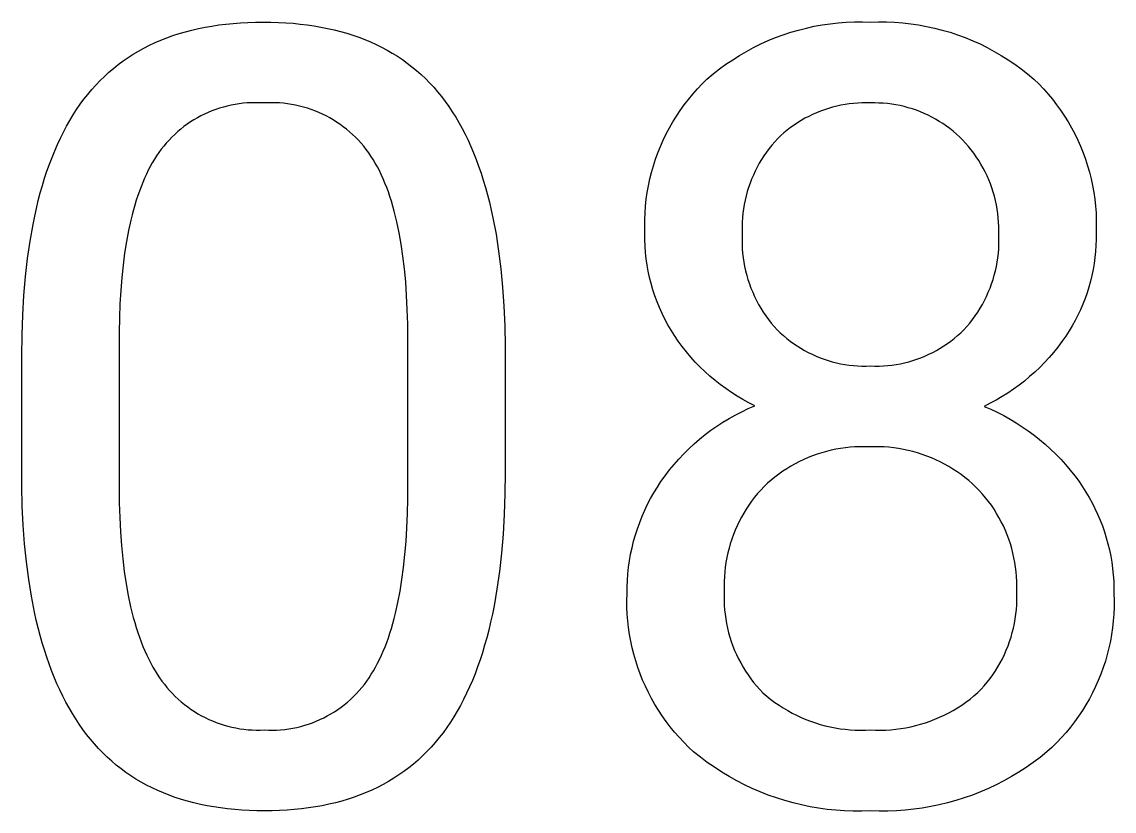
# Model space of a CAD drawing. Header units: millimetres. Extents: x -1656 to 3995, y -637 to 3312.
# Drawn here: x 2605.9 to 2659.3, y -387.8 to -349.2 of the extents above; entities that cross this region are included whole.
import ezdxf

# ---------------------------------------------------------------- set-up
doc = ezdxf.new("R2010")
doc.units = ezdxf.units.MM
doc.header["$MEASUREMENT"] = 0
doc.layers.add('Domyślny', color=7, linetype='Continuous', true_color=0x000000)

msp = doc.modelspace()

# ---------------------------------------------------------------- linework, layer by layer
at = {"layer": 'Domyślny'}
for p, q in [((2613.872, -349.665), (2614.187, -349.583)), ((2614.187, -349.583), (2614.508, -349.508)), ((2614.508, -349.508), (2614.835, -349.441)), ((2614.835, -349.441), (2615.169, -349.382)), ((2615.169, -349.382), (2615.509, -349.331)), ((2615.509, -349.331), (2615.856, -349.288)), ((2615.856, -349.288), (2616.209, -349.252)), ((2616.209, -349.252), (2616.568, -349.225)), ((2616.568, -349.225), (2616.933, -349.205)), ((2616.933, -349.205), (2617.305, -349.193)), ((2617.305, -349.193), (2617.683, -349.19)), ((2617.683, -349.19), (2618.058, -349.193)), ((2618.058, -349.193), (2618.426, -349.205)), ((2618.426, -349.205), (2618.789, -349.224)), ((2618.789, -349.224), (2619.145, -349.25)), ((2619.145, -349.25), (2619.495, -349.284)), ((2619.495, -349.284), (2619.838, -349.326)), ((2619.838, -349.326), (2620.176, -349.375)), ((2620.176, -349.375), (2620.507, -349.432)), ((2620.507, -349.432), (2620.832, -349.497)), ((2620.832, -349.497), (2621.151, -349.569)), ((2621.151, -349.569), (2621.463, -349.648)), ((2643.502, -349.688), (2643.881, -349.578)), ((2643.881, -349.578), (2644.263, -349.48)), ((2644.263, -349.48), (2644.649, -349.396)), ((2644.649, -349.396), (2645.037, -349.326)), ((2645.037, -349.326), (2645.428, -349.269)), ((2645.428, -349.269), (2645.82, -349.226)), ((2645.82, -349.226), (2646.214, -349.196)), ((2646.214, -349.196), (2646.608, -349.18)), ((2646.608, -349.18), (2647.003, -349.178)), ((2647.003, -349.178), (2647.398, -349.19)), ((2647.398, -349.19), (2647.792, -349.179)), ((2647.792, -349.179), (2648.186, -349.181)), ((2648.186, -349.181), (2648.58, -349.198)), ((2648.58, -349.198), (2648.973, -349.228)), ((2648.973, -349.228), (2649.365, -349.271)), ((2649.365, -349.271), (2649.755, -349.328)), ((2649.755, -349.328), (2650.143, -349.399)), ((2650.143, -349.399), (2650.528, -349.483)), ((2650.528, -349.483), (2650.91, -349.581)), ((2650.91, -349.581), (2651.289, -349.691)), ((2612.393, -350.196), (2612.676, -350.074)), ((2612.676, -350.074), (2612.966, -349.96)), ((2612.966, -349.96), (2613.262, -349.854)), ((2613.262, -349.854), (2613.564, -349.756)), ((2613.564, -349.756), (2613.872, -349.665)), ((2621.463, -349.648), (2621.769, -349.736)), ((2621.769, -349.736), (2622.069, -349.83)), ((2622.069, -349.83), (2622.363, -349.933)), ((2622.363, -349.933), (2622.651, -350.043)), ((2622.651, -350.043), (2622.932, -350.16)), ((2642.031, -350.26), (2642.391, -350.098)), ((2642.391, -350.098), (2642.757, -349.948)), ((2642.757, -349.948), (2643.127, -349.812)), ((2643.127, -349.812), (2643.502, -349.688)), ((2651.289, -349.691), (2651.663, -349.815)), ((2651.663, -349.815), (2652.033, -349.951)), ((2652.033, -349.951), (2652.398, -350.101)), ((2652.398, -350.101), (2652.757, -350.262)), ((2611.324, -350.762), (2611.582, -350.608)), ((2611.582, -350.608), (2611.846, -350.463)), ((2611.846, -350.463), (2612.117, -350.325)), ((2612.117, -350.325), (2612.393, -350.196)), ((2622.932, -350.16), (2623.207, -350.286)), ((2623.207, -350.286), (2623.476, -350.418)), ((2623.476, -350.418), (2623.739, -350.559)), ((2623.739, -350.559), (2623.995, -350.707)), ((2640.988, -350.819), (2641.329, -350.621)), ((2641.329, -350.621), (2641.677, -350.434)), ((2641.677, -350.434), (2642.031, -350.26)), ((2652.757, -350.262), (2653.111, -350.437)), ((2653.111, -350.437), (2653.458, -350.623)), ((2653.458, -350.623), (2653.799, -350.821)), ((2610.589, -351.269), (2610.828, -351.092)), ((2610.828, -351.092), (2611.073, -350.923)), ((2611.073, -350.923), (2611.324, -350.762)), ((2623.995, -350.707), (2624.246, -350.862)), ((2624.246, -350.862), (2624.49, -351.025)), ((2624.49, -351.025), (2624.727, -351.196)), ((2640.327, -351.251), (2640.654, -351.029)), ((2640.654, -351.029), (2640.988, -350.819)), ((2653.799, -350.821), (2654.133, -351.031)), ((2654.133, -351.031), (2654.459, -351.253)), ((2609.911, -351.846), (2610.131, -351.646)), ((2610.131, -351.646), (2610.357, -351.453)), ((2610.357, -351.453), (2610.589, -351.269)), ((2624.727, -351.196), (2624.959, -351.374)), ((2624.959, -351.374), (2625.184, -351.56)), ((2625.184, -351.56), (2625.403, -351.753)), ((2639.699, -351.728), (2640.009, -351.484)), ((2640.009, -351.484), (2640.327, -351.251)), ((2654.459, -351.253), (2654.777, -351.485)), ((2654.777, -351.485), (2655.087, -351.729)), ((2609.49, -352.271), (2609.697, -352.055)), ((2609.697, -352.055), (2609.911, -351.846)), ((2625.403, -351.753), (2625.616, -351.954)), ((2625.616, -351.954), (2625.823, -352.163)), ((2625.823, -352.163), (2626.023, -352.379)), ((2638.925, -352.461), (2639.157, -352.218)), ((2639.157, -352.218), (2639.397, -351.983)), ((2639.397, -351.983), (2639.699, -351.728)), ((2655.087, -351.729), (2655.389, -351.983)), ((2655.389, -351.983), (2655.63, -352.217)), ((2655.63, -352.217), (2655.862, -352.46)), ((2608.907, -352.967), (2609.095, -352.727)), ((2609.095, -352.727), (2609.29, -352.495)), ((2609.29, -352.495), (2609.49, -352.271)), ((2626.023, -352.379), (2626.217, -352.603)), ((2626.217, -352.603), (2626.405, -352.834)), ((2638.488, -352.971), (2638.702, -352.712)), ((2638.702, -352.712), (2638.925, -352.461)), ((2655.862, -352.46), (2656.086, -352.711)), ((2656.086, -352.711), (2656.301, -352.969)), ((2608.55, -353.47), (2608.725, -353.214)), ((2608.725, -353.214), (2608.907, -352.967)), ((2615.923, -353.297), (2615.732, -353.347)), ((2616.115, -353.254), (2615.923, -353.297)), ((2616.309, -353.217), (2616.115, -353.254)), ((2616.503, -353.187), (2616.309, -353.217)), ((2616.699, -353.164), (2616.503, -353.187)), ((2616.895, -353.148), (2616.699, -353.164)), ((2617.092, -353.138), (2616.895, -353.148)), ((2617.289, -353.135), (2617.092, -353.138)), ((2617.486, -353.138), (2617.289, -353.135)), ((2617.683, -353.148), (2617.486, -353.138)), ((2617.881, -353.138), (2617.683, -353.148)), ((2618.08, -353.135), (2617.881, -353.138)), ((2618.278, -353.138), (2618.08, -353.135)), ((2618.477, -353.148), (2618.278, -353.138)), ((2618.675, -353.164), (2618.477, -353.148)), ((2618.872, -353.188), (2618.675, -353.164)), ((2619.068, -353.218), (2618.872, -353.188)), ((2619.263, -353.255), (2619.068, -353.218)), ((2619.457, -353.298), (2619.263, -353.255)), ((2619.649, -353.348), (2619.457, -353.298)), ((2626.405, -352.834), (2626.587, -353.073)), ((2626.587, -353.073), (2626.762, -353.32)), ((2626.762, -353.32), (2626.933, -353.575)), ((2638.087, -353.509), (2638.283, -353.237)), ((2638.283, -353.237), (2638.488, -352.971)), ((2645.744, -353.305), (2645.542, -353.356)), ((2645.947, -353.261), (2645.744, -353.305)), ((2646.152, -353.224), (2645.947, -353.261)), ((2646.358, -353.194), (2646.152, -353.224)), ((2646.565, -353.17), (2646.358, -353.194)), ((2646.773, -353.154), (2646.565, -353.17)), ((2646.981, -353.145), (2646.773, -353.154)), ((2647.189, -353.143), (2646.981, -353.145)), ((2647.398, -353.148), (2647.189, -353.143)), ((2647.606, -353.145), (2647.398, -353.148)), ((2647.814, -353.15), (2647.606, -353.145)), ((2648.021, -353.161), (2647.814, -353.15)), ((2648.229, -353.179), (2648.021, -353.161)), ((2648.435, -353.205), (2648.229, -353.179)), ((2648.641, -353.238), (2648.435, -353.205)), ((2648.845, -353.277), (2648.641, -353.238)), ((2649.047, -353.324), (2648.845, -353.277)), ((2649.248, -353.378), (2649.047, -353.324)), ((2656.301, -352.969), (2656.507, -353.235)), ((2656.507, -353.235), (2656.704, -353.507)), ((2608.215, -354.006), (2608.379, -353.734)), ((2608.379, -353.734), (2608.55, -353.47)), ((2614.634, -353.779), (2614.46, -353.872)), ((2614.81, -353.691), (2614.634, -353.779)), ((2614.99, -353.61), (2614.81, -353.691)), ((2615.172, -353.535), (2614.99, -353.61)), ((2615.357, -353.466), (2615.172, -353.535)), ((2615.543, -353.403), (2615.357, -353.466)), ((2615.732, -353.347), (2615.543, -353.403)), ((2619.84, -353.404), (2619.649, -353.348)), ((2620.028, -353.467), (2619.84, -353.404)), ((2620.214, -353.536), (2620.028, -353.467)), ((2620.398, -353.612), (2620.214, -353.536)), ((2620.579, -353.693), (2620.398, -353.612)), ((2620.757, -353.781), (2620.579, -353.693)), ((2620.932, -353.875), (2620.757, -353.781)), ((2626.933, -353.575), (2627.098, -353.838)), ((2627.098, -353.838), (2627.257, -354.11)), ((2637.723, -354.074), (2637.9, -353.789)), ((2637.9, -353.789), (2638.087, -353.509)), ((2644.377, -353.802), (2644.192, -353.899)), ((2644.564, -353.712), (2644.377, -353.802)), ((2644.754, -353.627), (2644.564, -353.712)), ((2644.948, -353.549), (2644.754, -353.627)), ((2645.143, -353.478), (2644.948, -353.549)), ((2645.342, -353.414), (2645.143, -353.478)), ((2645.542, -353.356), (2645.342, -353.414)), ((2649.447, -353.438), (2649.248, -353.378)), ((2649.644, -353.506), (2649.447, -353.438)), ((2649.839, -353.58), (2649.644, -353.506)), ((2650.03, -353.66), (2649.839, -353.58)), ((2650.219, -353.748), (2650.03, -353.66)), ((2650.405, -353.841), (2650.219, -353.748)), ((2650.587, -353.941), (2650.405, -353.841)), ((2656.704, -353.507), (2656.891, -353.786)), ((2656.891, -353.786), (2657.069, -354.072)), ((2607.902, -354.576), (2608.056, -354.287)), ((2608.056, -354.287), (2608.215, -354.006)), ((2613.801, -354.303), (2613.646, -354.425)), ((2613.96, -354.187), (2613.801, -354.303)), ((2614.123, -354.076), (2613.96, -354.187)), ((2614.29, -353.971), (2614.123, -354.076)), ((2614.46, -353.872), (2614.29, -353.971)), ((2621.104, -353.975), (2620.932, -353.875)), ((2621.272, -354.08), (2621.104, -353.975)), ((2621.437, -354.191), (2621.272, -354.08)), ((2621.598, -354.308), (2621.437, -354.191)), ((2621.754, -354.43), (2621.598, -354.308)), ((2627.257, -354.11), (2627.412, -354.39)), ((2627.412, -354.39), (2627.56, -354.678)), ((2637.4, -354.663), (2637.557, -354.366)), ((2637.557, -354.366), (2637.723, -354.074)), ((2643.491, -354.348), (2643.326, -354.475)), ((2643.66, -354.227), (2643.491, -354.348)), ((2643.834, -354.112), (2643.66, -354.227)), ((2644.011, -354.003), (2643.834, -354.112)), ((2644.192, -353.899), (2644.011, -354.003)), ((2650.766, -354.048), (2650.587, -353.941)), ((2650.941, -354.16), (2650.766, -354.048)), ((2651.112, -354.278), (2650.941, -354.16)), ((2651.279, -354.402), (2651.112, -354.278)), ((2657.069, -354.072), (2657.236, -354.363)), ((2657.236, -354.363), (2657.394, -354.66)), ((2607.612, -355.179), (2607.754, -354.873)), ((2607.754, -354.873), (2607.902, -354.576)), ((2613.207, -354.82), (2613.07, -354.962)), ((2613.349, -354.683), (2613.207, -354.82)), ((2613.495, -354.551), (2613.349, -354.683)), ((2613.646, -354.425), (2613.495, -354.551)), ((2621.907, -354.557), (2621.754, -354.43)), ((2622.055, -354.689), (2621.907, -354.557)), ((2622.198, -354.827), (2622.055, -354.689)), ((2622.337, -354.969), (2622.198, -354.827)), ((2627.56, -354.678), (2627.704, -354.974)), ((2637.253, -354.965), (2637.4, -354.663)), ((2642.857, -354.888), (2642.711, -355.048)), ((2643.009, -354.745), (2642.857, -354.888)), ((2643.165, -354.607), (2643.009, -354.745)), ((2643.326, -354.475), (2643.165, -354.607)), ((2651.442, -354.532), (2651.279, -354.402)), ((2651.6, -354.667), (2651.442, -354.532)), ((2651.753, -354.808), (2651.6, -354.667)), ((2651.902, -354.954), (2651.753, -354.808)), ((2657.394, -354.66), (2657.541, -354.962)), ((2607.475, -355.493), (2607.612, -355.179)), ((2612.689, -355.413), (2612.572, -355.572)), ((2612.811, -355.258), (2612.689, -355.413)), ((2612.938, -355.108), (2612.811, -355.258)), ((2613.07, -354.962), (2612.938, -355.108)), ((2622.471, -355.116), (2622.337, -354.969)), ((2622.599, -355.267), (2622.471, -355.116)), ((2622.723, -355.422), (2622.599, -355.267)), ((2622.841, -355.582), (2622.723, -355.422)), ((2627.704, -354.974), (2627.841, -355.278)), ((2627.841, -355.278), (2627.974, -355.591)), ((2636.992, -355.584), (2637.117, -355.272)), ((2637.117, -355.272), (2637.253, -354.965)), ((2642.437, -355.381), (2642.308, -355.554)), ((2642.571, -355.212), (2642.437, -355.381)), ((2642.711, -355.048), (2642.571, -355.212)), ((2652.047, -355.11), (2651.902, -354.954)), ((2652.187, -355.272), (2652.047, -355.11)), ((2652.322, -355.438), (2652.187, -355.272)), ((2652.451, -355.608), (2652.322, -355.438)), ((2657.541, -354.962), (2657.677, -355.269)), ((2657.677, -355.269), (2657.803, -355.581)), ((2607.219, -356.146), (2607.344, -355.815)), ((2607.344, -355.815), (2607.475, -355.493)), ((2612.356, -355.901), (2612.253, -356.076)), ((2612.461, -355.735), (2612.356, -355.901)), ((2612.572, -355.572), (2612.461, -355.735)), ((2622.954, -355.745), (2622.841, -355.582)), ((2623.061, -355.913), (2622.954, -355.745)), ((2623.165, -356.089), (2623.061, -355.913)), ((2627.974, -355.591), (2628.101, -355.912)), ((2628.101, -355.912), (2628.222, -356.241)), ((2636.774, -356.219), (2636.878, -355.899)), ((2636.878, -355.899), (2636.992, -355.584)), ((2642.069, -355.913), (2641.958, -356.099)), ((2642.185, -355.732), (2642.069, -355.913)), ((2642.308, -355.554), (2642.185, -355.732)), ((2652.574, -355.783), (2652.451, -355.608)), ((2652.692, -355.961), (2652.574, -355.783)), ((2652.803, -356.144), (2652.692, -355.961)), ((2657.803, -355.581), (2657.918, -355.897)), ((2657.918, -355.897), (2658.022, -356.216)), ((2606.984, -356.832), (2607.099, -356.484)), ((2607.099, -356.484), (2607.219, -356.146)), ((2612.056, -356.443), (2611.962, -356.635)), ((2612.153, -356.257), (2612.056, -356.443)), ((2612.253, -356.076), (2612.153, -356.257)), ((2623.266, -356.271), (2623.165, -356.089)), ((2623.364, -356.46), (2623.266, -356.271)), ((2623.459, -356.655), (2623.364, -356.46)), ((2628.222, -356.241), (2628.339, -356.578)), ((2636.682, -356.542), (2636.774, -356.219)), ((2641.756, -356.48), (2641.665, -356.676)), ((2641.854, -356.288), (2641.756, -356.48)), ((2641.958, -356.099), (2641.854, -356.288)), ((2652.908, -356.33), (2652.803, -356.144)), ((2653.007, -356.519), (2652.908, -356.33)), ((2653.1, -356.712), (2653.007, -356.519)), ((2658.022, -356.216), (2658.115, -356.539)), ((2606.876, -357.187), (2606.984, -356.832)), ((2611.785, -357.037), (2611.701, -357.247)), ((2611.872, -356.833), (2611.785, -357.037)), ((2611.962, -356.635), (2611.872, -356.833)), ((2623.55, -356.857), (2623.459, -356.655)), ((2623.638, -357.064), (2623.55, -356.857)), ((2623.722, -357.279), (2623.638, -357.064)), ((2628.339, -356.578), (2628.449, -356.924)), ((2628.449, -356.924), (2628.554, -357.278)), ((2636.53, -357.196), (2636.6, -356.867)), ((2636.6, -356.867), (2636.682, -356.542)), ((2641.58, -356.874), (2641.502, -357.076)), ((2641.665, -356.676), (2641.58, -356.874)), ((2653.185, -356.908), (2653.1, -356.712)), ((2653.265, -357.106), (2653.185, -356.908)), ((2658.115, -356.539), (2658.197, -356.866)), ((2658.197, -356.866), (2658.268, -357.194)), ((2606.675, -357.923), (2606.772, -357.551)), ((2606.772, -357.551), (2606.876, -357.187)), ((2611.62, -357.462), (2611.542, -357.683)), ((2611.701, -357.247), (2611.62, -357.462)), ((2623.803, -357.5), (2623.722, -357.279)), ((2623.881, -357.727), (2623.803, -357.5)), ((2628.554, -357.278), (2628.654, -357.64)), ((2636.424, -357.859), (2636.471, -357.527)), ((2636.471, -357.527), (2636.53, -357.196)), ((2641.367, -357.486), (2641.31, -357.694)), ((2641.431, -357.28), (2641.367, -357.486)), ((2641.502, -357.076), (2641.431, -357.28)), ((2653.337, -357.307), (2653.265, -357.106)), ((2653.403, -357.51), (2653.337, -357.307)), ((2653.462, -357.716), (2653.403, -357.51)), ((2658.268, -357.194), (2658.327, -357.525)), ((2658.327, -357.525), (2658.374, -357.858)), ((2606.583, -358.304), (2606.675, -357.923)), ((2611.468, -357.91), (2611.397, -358.143)), ((2611.542, -357.683), (2611.468, -357.91)), ((2623.956, -357.96), (2623.881, -357.727)), ((2624.027, -358.2), (2623.956, -357.96)), ((2628.654, -357.64), (2628.749, -358.01)), ((2628.749, -358.01), (2628.838, -358.389)), ((2636.388, -358.193), (2636.424, -357.859)), ((2641.217, -358.116), (2641.182, -358.329)), ((2641.26, -357.904), (2641.217, -358.116)), ((2641.31, -357.694), (2641.26, -357.904)), ((2653.514, -357.923), (2653.462, -357.716)), ((2653.559, -358.132), (2653.514, -357.923)), ((2653.597, -358.342), (2653.559, -358.132)), ((2658.374, -357.858), (2658.411, -358.192)), ((2606.496, -358.693), (2606.583, -358.304)), ((2611.263, -358.625), (2611.202, -358.875)), ((2611.328, -358.381), (2611.263, -358.625)), ((2611.397, -358.143), (2611.328, -358.381)), ((2624.095, -358.447), (2624.027, -358.2)), ((2624.16, -358.7), (2624.095, -358.447)), ((2628.838, -358.389), (2628.921, -358.776)), ((2636.351, -358.864), (2636.364, -358.528)), ((2636.364, -358.528), (2636.388, -358.193)), ((2641.153, -358.543), (2641.132, -358.757)), ((2641.182, -358.329), (2641.153, -358.543)), ((2653.628, -358.554), (2653.597, -358.342)), ((2653.652, -358.766), (2653.628, -358.554)), ((2658.411, -358.192), (2658.435, -358.527)), ((2658.435, -358.527), (2658.448, -358.863)), ((2606.27, -359.909), (2606.415, -359.09)), ((2606.415, -359.09), (2606.496, -358.693)), ((2611.202, -358.875), (2611.088, -359.392)), ((2624.221, -358.959), (2624.16, -358.7)), ((2624.334, -359.496), (2624.221, -358.959)), ((2628.921, -358.776), (2629.072, -359.574)), ((2636.35, -359.199), (2636.351, -358.864)), ((2636.36, -359.535), (2636.35, -359.199)), ((2641.118, -358.973), (2641.111, -359.189)), ((2641.111, -359.189), (2641.111, -359.404)), ((2641.132, -358.757), (2641.118, -358.973)), ((2653.669, -358.979), (2653.652, -358.766)), ((2653.679, -359.193), (2653.669, -358.979)), ((2653.681, -359.407), (2653.679, -359.193)), ((2658.449, -359.199), (2658.439, -359.535)), ((2658.448, -358.863), (2658.449, -359.199)), ((2611.088, -359.392), (2610.986, -359.932)), ((2624.433, -360.06), (2624.334, -359.496)), ((2629.072, -359.574), (2629.201, -360.405)), ((2636.361, -359.845), (2636.36, -359.535)), ((2641.111, -359.404), (2641.119, -359.62)), ((2641.119, -359.62), (2641.113, -359.84)), ((2653.676, -359.62), (2653.681, -359.407)), ((2653.682, -359.84), (2653.676, -359.62)), ((2658.439, -359.535), (2658.439, -359.83)), ((2606.147, -360.762), (2606.27, -359.909)), ((2610.986, -359.932), (2610.897, -360.496)), ((2624.519, -360.649), (2624.433, -360.06)), ((2636.372, -360.155), (2636.361, -359.845)), ((2636.394, -360.465), (2636.372, -360.155)), ((2641.113, -359.84), (2641.115, -360.061)), ((2641.115, -360.061), (2641.125, -360.281)), ((2653.671, -360.281), (2653.68, -360.061)), ((2653.68, -360.061), (2653.682, -359.84)), ((2658.429, -360.125), (2658.408, -360.42)), ((2658.439, -359.83), (2658.429, -360.125)), ((2606.047, -361.647), (2606.147, -360.762)), ((2610.897, -360.496), (2610.821, -361.082)), ((2624.592, -361.263), (2624.519, -360.649)), ((2629.201, -360.405), (2629.309, -361.27)), ((2636.428, -360.773), (2636.394, -360.465)), ((2636.471, -361.08), (2636.428, -360.773)), ((2641.125, -360.281), (2641.142, -360.5)), ((2641.142, -360.5), (2641.167, -360.719)), ((2641.167, -360.719), (2641.199, -360.937)), ((2653.597, -360.937), (2653.629, -360.719)), ((2653.629, -360.719), (2653.654, -360.5)), ((2653.654, -360.5), (2653.671, -360.281)), ((2658.378, -360.713), (2658.339, -361.006)), ((2658.408, -360.42), (2658.378, -360.713)), ((2610.821, -361.082), (2610.758, -361.691)), ((2624.652, -361.903), (2624.592, -361.263)), ((2629.309, -361.27), (2629.394, -362.167)), ((2636.526, -361.386), (2636.471, -361.08)), ((2641.199, -360.937), (2641.239, -361.154)), ((2641.239, -361.154), (2641.286, -361.369)), ((2653.51, -361.369), (2653.557, -361.154)), ((2653.557, -361.154), (2653.597, -360.937)), ((2658.289, -361.297), (2658.229, -361.586)), ((2658.339, -361.006), (2658.289, -361.297)), ((2605.969, -362.567), (2606.047, -361.647)), ((2610.758, -361.691), (2610.707, -362.324)), ((2636.591, -361.689), (2636.526, -361.386)), ((2636.666, -361.99), (2636.591, -361.689)), ((2641.286, -361.369), (2641.34, -361.583)), ((2641.34, -361.583), (2641.402, -361.794)), ((2641.402, -361.794), (2641.472, -362.003)), ((2653.324, -362.003), (2653.393, -361.794)), ((2653.393, -361.794), (2653.455, -361.582)), ((2653.455, -361.582), (2653.51, -361.369)), ((2658.16, -361.873), (2658.081, -362.157)), ((2658.229, -361.586), (2658.16, -361.873)), ((2610.707, -362.324), (2610.669, -362.98)), ((2624.698, -362.569), (2624.652, -361.903)), ((2629.394, -362.167), (2629.458, -363.097)), ((2636.752, -362.288), (2636.666, -361.99)), ((2636.848, -362.583), (2636.752, -362.288)), ((2641.472, -362.003), (2641.548, -362.21)), ((2641.548, -362.21), (2641.632, -362.414)), ((2641.632, -362.414), (2641.722, -362.614)), ((2653.074, -362.614), (2653.164, -362.413)), ((2653.164, -362.413), (2653.248, -362.209)), ((2653.248, -362.209), (2653.324, -362.003)), ((2658.081, -362.157), (2657.993, -362.439)), ((2605.913, -363.519), (2605.969, -362.567)), ((2624.731, -363.26), (2624.698, -362.569)), ((2636.955, -362.874), (2636.848, -362.583)), ((2637.072, -363.161), (2636.955, -362.874)), ((2641.722, -362.614), (2641.82, -362.812)), ((2641.82, -362.812), (2641.924, -363.006)), ((2652.872, -363.006), (2652.977, -362.812)), ((2652.977, -362.812), (2653.074, -362.614)), ((2657.896, -362.717), (2657.789, -362.992)), ((2657.993, -362.439), (2657.896, -362.717)), ((2610.669, -362.98), (2610.644, -363.658)), ((2624.751, -363.977), (2624.731, -363.26)), ((2629.458, -363.097), (2629.5, -364.06)), ((2637.198, -363.444), (2637.072, -363.161)), ((2637.334, -363.723), (2637.198, -363.444)), ((2641.924, -363.006), (2642.035, -363.196)), ((2642.035, -363.196), (2642.152, -363.383)), ((2642.152, -363.383), (2642.276, -363.565)), ((2652.521, -363.565), (2652.644, -363.382)), ((2652.644, -363.382), (2652.762, -363.196)), ((2652.762, -363.196), (2652.872, -363.006)), ((2657.672, -363.264), (2657.547, -363.531)), ((2657.789, -362.992), (2657.672, -363.264)), ((2605.88, -364.505), (2605.913, -363.519)), ((2610.644, -363.658), (2610.631, -364.36)), ((2624.758, -364.72), (2624.751, -363.977)), ((2637.48, -363.997), (2637.334, -363.723)), ((2637.636, -364.265), (2637.48, -363.997)), ((2642.276, -363.565), (2642.406, -363.743)), ((2642.406, -363.743), (2642.542, -363.916)), ((2642.542, -363.916), (2642.684, -364.084)), ((2652.113, -364.084), (2652.255, -363.916)), ((2652.255, -363.916), (2652.391, -363.743)), ((2652.391, -363.743), (2652.521, -363.565)), ((2657.413, -363.794), (2657.27, -364.052)), ((2657.547, -363.531), (2657.413, -363.794)), ((2605.868, -365.524), (2605.88, -364.505)), ((2610.631, -364.36), (2610.631, -371.972)), ((2629.5, -364.06), (2629.521, -365.056)), ((2637.8, -364.528), (2637.636, -364.265)), ((2637.987, -364.801), (2637.8, -364.528)), ((2642.684, -364.084), (2642.832, -364.248)), ((2642.832, -364.248), (2642.983, -364.394)), ((2642.983, -364.394), (2643.139, -364.534)), ((2643.139, -364.534), (2643.3, -364.669)), ((2651.497, -364.669), (2651.658, -364.534)), ((2651.658, -364.534), (2651.814, -364.394)), ((2651.814, -364.394), (2651.965, -364.248)), ((2651.965, -364.248), (2652.113, -364.084)), ((2657.118, -364.305), (2656.959, -364.553)), ((2657.27, -364.052), (2657.118, -364.305)), ((2624.758, -372.514), (2624.758, -364.72)), ((2629.521, -365.056), (2629.521, -371.249)), ((2638.183, -365.067), (2637.987, -364.801)), ((2638.388, -365.327), (2638.183, -365.067)), ((2643.3, -364.669), (2643.466, -364.798)), ((2643.466, -364.798), (2643.636, -364.922)), ((2643.636, -364.922), (2643.81, -365.039)), ((2643.81, -365.039), (2643.988, -365.151)), ((2650.81, -365.151), (2650.988, -365.04)), ((2650.988, -365.04), (2651.162, -364.922)), ((2651.162, -364.922), (2651.332, -364.798)), ((2651.332, -364.798), (2651.497, -364.669)), ((2656.767, -364.826), (2656.566, -365.093)), ((2656.959, -364.553), (2656.767, -364.826)), ((2605.868, -371.895), (2605.868, -365.524)), ((2638.601, -365.58), (2638.388, -365.327)), ((2638.823, -365.825), (2638.601, -365.58)), ((2643.988, -365.151), (2644.169, -365.256)), ((2644.169, -365.256), (2644.355, -365.355)), ((2644.355, -365.355), (2644.543, -365.448)), ((2644.543, -365.448), (2644.735, -365.533)), ((2644.735, -365.533), (2644.93, -365.612)), ((2644.93, -365.612), (2645.127, -365.685)), ((2649.672, -365.685), (2649.869, -365.613)), ((2649.869, -365.613), (2650.063, -365.533)), ((2650.063, -365.533), (2650.255, -365.448)), ((2650.255, -365.448), (2650.443, -365.355)), ((2650.443, -365.355), (2650.629, -365.256)), ((2650.629, -365.256), (2650.81, -365.151)), ((2656.139, -365.605), (2655.912, -365.851)), ((2656.356, -365.353), (2656.139, -365.605)), ((2656.566, -365.093), (2656.356, -365.353)), ((2639.053, -366.063), (2638.823, -365.825)), ((2639.291, -366.293), (2639.053, -366.063)), ((2645.127, -365.685), (2645.326, -365.75)), ((2645.326, -365.75), (2645.528, -365.809)), ((2645.528, -365.809), (2645.732, -365.86)), ((2645.732, -365.86), (2645.937, -365.905)), ((2645.937, -365.905), (2646.144, -365.942)), ((2646.144, -365.942), (2646.352, -365.972)), ((2646.352, -365.972), (2646.56, -365.995)), ((2646.56, -365.995), (2646.77, -366.011)), ((2646.77, -366.011), (2646.98, -366.02)), ((2646.98, -366.02), (2647.19, -366.021)), ((2647.19, -366.021), (2647.4, -366.015)), ((2647.4, -366.015), (2647.61, -366.021)), ((2647.61, -366.021), (2647.819, -366.02)), ((2647.819, -366.02), (2648.029, -366.011)), ((2648.029, -366.011), (2648.239, -365.996)), ((2648.239, -365.996), (2648.447, -365.973)), ((2648.447, -365.973), (2648.655, -365.942)), ((2648.655, -365.942), (2648.862, -365.905)), ((2648.862, -365.905), (2649.067, -365.861)), ((2649.067, -365.861), (2649.271, -365.809)), ((2649.271, -365.809), (2649.472, -365.751)), ((2649.472, -365.751), (2649.672, -365.685)), ((2655.678, -366.089), (2655.436, -366.318)), ((2655.912, -365.851), (2655.678, -366.089)), ((2639.536, -366.514), (2639.291, -366.293)), ((2639.789, -366.728), (2639.536, -366.514)), ((2655.187, -366.54), (2654.93, -366.753)), ((2655.436, -366.318), (2655.187, -366.54)), ((2640.048, -366.932), (2639.789, -366.728)), ((2640.315, -367.128), (2640.048, -366.932)), ((2640.588, -367.315), (2640.315, -367.128)), ((2654.397, -367.154), (2654.12, -367.341)), ((2654.667, -366.958), (2654.397, -367.154)), ((2654.93, -366.753), (2654.667, -366.958)), ((2640.867, -367.492), (2640.588, -367.315)), ((2641.152, -367.66), (2640.867, -367.492)), ((2641.442, -367.819), (2641.152, -367.66)), ((2653.549, -367.687), (2653.256, -367.845)), ((2653.838, -367.519), (2653.549, -367.687)), ((2654.12, -367.341), (2653.838, -367.519)), ((2640.783, -368.417), (2641.096, -368.256)), ((2641.096, -368.256), (2641.414, -368.106)), ((2641.414, -368.106), (2641.738, -367.967)), ((2641.738, -367.967), (2641.442, -367.819)), ((2653.256, -367.845), (2652.957, -367.994)), ((2652.957, -367.994), (2653.282, -368.134)), ((2653.282, -368.134), (2653.601, -368.284)), ((2653.601, -368.284), (2653.916, -368.445)), ((2639.878, -368.962), (2640.174, -368.77)), ((2640.174, -368.77), (2640.475, -368.588)), ((2640.475, -368.588), (2640.783, -368.417)), ((2653.916, -368.445), (2654.225, -368.616)), ((2654.225, -368.616), (2654.528, -368.797)), ((2654.528, -368.797), (2654.825, -368.988)), ((2639.309, -369.375), (2639.59, -369.163)), ((2639.59, -369.163), (2639.878, -368.962)), ((2654.825, -368.988), (2655.116, -369.189)), ((2655.116, -369.189), (2655.4, -369.399)), ((2638.51, -370.066), (2638.768, -369.826)), ((2638.768, -369.826), (2639.035, -369.596)), ((2639.035, -369.596), (2639.309, -369.375)), ((2655.4, -369.399), (2655.676, -369.618)), ((2655.676, -369.618), (2655.946, -369.846)), ((2655.946, -369.846), (2656.208, -370.083)), ((2638.019, -370.57), (2638.26, -370.314)), ((2638.26, -370.314), (2638.51, -370.066)), ((2644.568, -370.413), (2644.348, -370.5)), ((2644.79, -370.334), (2644.568, -370.413)), ((2645.015, -370.262), (2644.79, -370.334)), ((2645.242, -370.198), (2645.015, -370.262)), ((2645.472, -370.141), (2645.242, -370.198)), ((2645.703, -370.093), (2645.472, -370.141)), ((2645.935, -370.052), (2645.703, -370.093)), ((2646.169, -370.019), (2645.935, -370.052)), ((2646.404, -369.994), (2646.169, -370.019)), ((2646.639, -369.977), (2646.404, -369.994)), ((2646.875, -369.968), (2646.639, -369.977)), ((2647.111, -369.967), (2646.875, -369.968)), ((2647.347, -369.974), (2647.111, -369.967)), ((2647.586, -369.968), (2647.347, -369.974)), ((2647.824, -369.97), (2647.586, -369.968)), ((2648.063, -369.98), (2647.824, -369.97)), ((2648.3, -369.998), (2648.063, -369.98)), ((2648.538, -370.024), (2648.3, -369.998)), ((2648.774, -370.057), (2648.538, -370.024)), ((2649.008, -370.099), (2648.774, -370.057)), ((2649.242, -370.149), (2649.008, -370.099)), ((2649.473, -370.207), (2649.242, -370.149)), ((2649.703, -370.272), (2649.473, -370.207)), ((2649.93, -370.345), (2649.703, -370.272)), ((2650.154, -370.425), (2649.93, -370.345)), ((2650.376, -370.513), (2650.154, -370.425)), ((2656.208, -370.083), (2656.462, -370.329)), ((2656.462, -370.329), (2656.707, -370.583)), ((2637.563, -371.106), (2637.786, -370.834)), ((2637.786, -370.834), (2638.019, -370.57)), ((2643.503, -370.921), (2643.301, -371.044)), ((2643.709, -370.805), (2643.503, -370.921)), ((2643.918, -370.696), (2643.709, -370.805)), ((2644.132, -370.595), (2643.918, -370.696)), ((2644.348, -370.5), (2644.132, -370.595)), ((2650.594, -370.609), (2650.376, -370.513)), ((2650.81, -370.711), (2650.594, -370.609)), ((2651.021, -370.821), (2650.81, -370.711)), ((2651.229, -370.938), (2651.021, -370.821)), ((2651.433, -371.062), (2651.229, -370.938)), ((2656.707, -370.583), (2656.944, -370.845)), ((2656.944, -370.845), (2657.173, -371.114)), ((2629.521, -371.249), (2629.51, -372.281)), ((2637.145, -371.673), (2637.349, -371.386)), ((2637.349, -371.386), (2637.563, -371.106)), ((2642.723, -371.452), (2642.539, -371.6)), ((2642.911, -371.309), (2642.723, -371.452)), ((2643.104, -371.173), (2642.911, -371.309)), ((2643.301, -371.044), (2643.104, -371.173)), ((2651.633, -371.192), (2651.433, -371.062)), ((2651.828, -371.329), (2651.633, -371.192)), ((2652.018, -371.473), (2651.828, -371.329)), ((2652.204, -371.623), (2652.018, -371.473)), ((2657.173, -371.114), (2657.392, -371.391)), ((2657.392, -371.391), (2657.602, -371.675)), ((2605.892, -372.87), (2605.868, -371.895)), ((2610.631, -371.972), (2610.638, -372.719)), ((2636.799, -372.219), (2636.967, -371.943)), ((2636.967, -371.943), (2637.145, -371.673)), ((2642.188, -371.916), (2642.028, -372.087)), ((2642.361, -371.755), (2642.188, -371.916)), ((2642.539, -371.6), (2642.361, -371.755)), ((2652.384, -371.779), (2652.204, -371.623)), ((2652.559, -371.941), (2652.384, -371.779)), ((2652.722, -372.11), (2652.559, -371.941)), ((2657.602, -371.675), (2657.776, -371.928)), ((2657.776, -371.928), (2657.941, -372.187)), ((2624.742, -373.234), (2624.758, -372.514)), ((2629.51, -372.281), (2629.476, -373.278)), ((2636.491, -372.787), (2636.64, -372.5)), ((2636.64, -372.5), (2636.799, -372.219)), ((2641.725, -372.445), (2641.583, -372.631)), ((2641.874, -372.264), (2641.725, -372.445)), ((2642.028, -372.087), (2641.874, -372.264)), ((2652.878, -372.284), (2652.722, -372.11)), ((2653.029, -372.463), (2652.878, -372.284)), ((2653.174, -372.647), (2653.029, -372.463)), ((2657.941, -372.187), (2658.098, -372.452)), ((2658.098, -372.452), (2658.246, -372.721)), ((2605.938, -373.814), (2605.892, -372.87)), ((2610.638, -372.719), (2610.659, -373.44)), ((2636.222, -373.375), (2636.351, -373.079)), ((2636.351, -373.079), (2636.491, -372.787)), ((2641.319, -373.018), (2641.196, -373.218)), ((2641.448, -372.822), (2641.319, -373.018)), ((2641.583, -372.631), (2641.448, -372.822)), ((2653.312, -372.837), (2653.174, -372.647)), ((2653.443, -373.03), (2653.312, -372.837)), ((2653.568, -373.229), (2653.443, -373.03)), ((2658.246, -372.721), (2658.384, -372.995)), ((2658.384, -372.995), (2658.514, -373.274)), ((2610.659, -373.44), (2610.693, -374.137)), ((2624.713, -373.931), (2624.742, -373.234)), ((2629.476, -373.278), (2629.421, -374.242)), ((2636.103, -373.675), (2636.222, -373.375)), ((2640.972, -373.629), (2640.871, -373.84)), ((2641.081, -373.422), (2640.972, -373.629)), ((2641.196, -373.218), (2641.081, -373.422)), ((2653.686, -373.431), (2653.568, -373.229)), ((2653.797, -373.637), (2653.686, -373.431)), ((2653.901, -373.847), (2653.797, -373.637)), ((2658.514, -373.274), (2658.634, -373.557)), ((2658.634, -373.557), (2658.745, -373.843)), ((2606.005, -374.727), (2605.938, -373.814)), ((2610.693, -374.137), (2610.742, -374.809)), ((2624.672, -374.603), (2624.713, -373.931)), ((2635.895, -374.287), (2635.993, -373.98)), ((2635.993, -373.98), (2636.103, -373.675)), ((2640.777, -374.055), (2640.69, -374.272)), ((2640.871, -373.84), (2640.777, -374.055)), ((2653.998, -374.061), (2653.901, -373.847)), ((2654.087, -374.277), (2653.998, -374.061)), ((2658.745, -373.843), (2658.846, -374.134)), ((2658.846, -374.134), (2658.938, -374.427)), ((2624.617, -375.25), (2624.672, -374.603)), ((2629.421, -374.242), (2629.342, -375.173)), ((2635.729, -374.912), (2635.806, -374.598)), ((2635.806, -374.598), (2635.895, -374.287)), ((2640.61, -374.493), (2640.538, -374.716)), ((2640.69, -374.272), (2640.61, -374.493)), ((2654.169, -374.497), (2654.087, -374.277)), ((2654.243, -374.719), (2654.169, -374.497)), ((2658.938, -374.427), (2659.019, -374.723)), ((2606.094, -375.61), (2606.005, -374.727)), ((2610.742, -374.809), (2610.804, -375.456)), ((2629.342, -375.173), (2629.242, -376.07)), ((2635.605, -375.547), (2635.661, -375.228)), ((2635.661, -375.228), (2635.729, -374.912)), ((2640.417, -375.168), (2640.368, -375.397)), ((2640.474, -374.941), (2640.417, -375.168)), ((2640.538, -374.716), (2640.474, -374.941)), ((2654.31, -374.943), (2654.243, -374.719)), ((2654.368, -375.17), (2654.31, -374.943)), ((2654.419, -375.399), (2654.368, -375.17)), ((2659.019, -374.723), (2659.091, -375.022)), ((2659.091, -375.022), (2659.153, -375.323)), ((2606.205, -376.462), (2606.094, -375.61)), ((2610.804, -375.456), (2610.879, -376.078)), ((2624.55, -375.873), (2624.617, -375.25)), ((2635.56, -375.867), (2635.605, -375.547)), ((2640.327, -375.628), (2640.294, -375.86)), ((2640.368, -375.397), (2640.327, -375.628)), ((2654.462, -375.629), (2654.419, -375.399)), ((2654.498, -375.861), (2654.462, -375.629)), ((2659.153, -375.323), (2659.205, -375.626)), ((2659.205, -375.626), (2659.247, -375.93)), ((2610.879, -376.078), (2610.969, -376.675)), ((2624.47, -376.471), (2624.55, -375.873)), ((2629.242, -376.07), (2629.119, -376.933)), ((2635.501, -376.51), (2635.525, -376.188)), ((2635.525, -376.188), (2635.56, -375.867)), ((2640.268, -376.093), (2640.251, -376.327)), ((2640.294, -375.86), (2640.268, -376.093)), ((2654.525, -376.093), (2654.498, -375.861)), ((2654.544, -376.327), (2654.525, -376.093)), ((2659.247, -375.93), (2659.279, -376.236)), ((2659.279, -376.236), (2659.3, -376.542)), ((2606.337, -377.283), (2606.205, -376.462)), ((2610.969, -376.675), (2611.072, -377.248)), ((2624.378, -377.044), (2624.47, -376.471)), ((2635.486, -377.157), (2635.488, -376.833)), ((2635.488, -376.833), (2635.501, -376.51)), ((2640.241, -376.561), (2640.239, -376.795)), ((2640.239, -376.795), (2640.245, -377.029)), ((2640.251, -376.327), (2640.241, -376.561)), ((2654.555, -376.561), (2654.544, -376.327)), ((2654.554, -377.029), (2654.559, -376.795)), ((2654.559, -376.795), (2654.555, -376.561)), ((2659.3, -376.542), (2659.312, -376.849)), ((2606.491, -378.073), (2606.337, -377.283)), ((2611.072, -377.248), (2611.189, -377.796)), ((2624.272, -377.594), (2624.378, -377.044)), ((2629.119, -376.933), (2628.974, -377.762)), ((2635.478, -377.49), (2635.486, -377.157)), ((2640.245, -377.029), (2640.237, -377.258)), ((2640.237, -377.258), (2640.237, -377.486)), ((2654.562, -377.257), (2654.554, -377.029)), ((2654.561, -377.486), (2654.562, -377.257)), ((2659.312, -376.849), (2659.313, -377.157)), ((2659.313, -377.157), (2659.322, -377.491)), ((2611.189, -377.796), (2611.253, -378.06)), ((2624.154, -378.118), (2624.272, -377.594)), ((2628.974, -377.762), (2628.893, -378.164)), ((2635.481, -377.824), (2635.478, -377.49)), ((2635.495, -378.157), (2635.481, -377.824)), ((2640.237, -377.486), (2640.244, -377.715)), ((2640.244, -377.715), (2640.259, -377.943)), ((2654.537, -377.942), (2654.553, -377.714)), ((2654.553, -377.714), (2654.561, -377.486)), ((2659.319, -377.826), (2659.305, -378.16)), ((2659.322, -377.491), (2659.319, -377.826)), ((2606.577, -378.457), (2606.491, -378.073)), ((2611.253, -378.06), (2611.32, -378.319)), ((2611.32, -378.319), (2611.391, -378.571)), ((2624.023, -378.618), (2624.09, -378.371)), ((2624.09, -378.371), (2624.154, -378.118)), ((2628.893, -378.164), (2628.807, -378.558)), ((2635.52, -378.489), (2635.495, -378.157)), ((2640.259, -377.943), (2640.283, -378.171)), ((2640.283, -378.171), (2640.314, -378.397)), ((2640.314, -378.397), (2640.353, -378.623)), ((2654.442, -378.62), (2654.482, -378.395)), ((2654.482, -378.395), (2654.513, -378.169)), ((2654.513, -378.169), (2654.537, -377.942)), ((2659.305, -378.16), (2659.28, -378.493)), ((2606.667, -378.833), (2606.577, -378.457)), ((2606.763, -379.201), (2606.667, -378.833)), ((2611.391, -378.571), (2611.465, -378.817)), ((2611.465, -378.817), (2611.542, -379.057)), ((2623.88, -379.094), (2623.953, -378.859)), ((2623.953, -378.859), (2624.023, -378.618)), ((2628.715, -378.943), (2628.617, -379.32)), ((2628.807, -378.558), (2628.715, -378.943)), ((2635.557, -378.821), (2635.52, -378.489)), ((2635.605, -379.151), (2635.557, -378.821)), ((2640.353, -378.623), (2640.4, -378.846)), ((2640.4, -378.846), (2640.454, -379.069)), ((2654.339, -379.065), (2654.394, -378.843)), ((2654.394, -378.843), (2654.442, -378.62)), ((2659.243, -378.826), (2659.195, -379.157)), ((2659.28, -378.493), (2659.243, -378.826)), ((2606.865, -379.562), (2606.763, -379.201)), ((2611.542, -379.057), (2611.623, -379.29)), ((2611.623, -379.29), (2611.707, -379.518)), ((2611.707, -379.518), (2611.795, -379.739)), ((2623.723, -379.545), (2623.803, -379.323)), ((2623.803, -379.323), (2623.88, -379.094)), ((2628.617, -379.32), (2628.514, -379.688)), ((2635.664, -379.479), (2635.605, -379.151)), ((2635.734, -379.805), (2635.664, -379.479)), ((2640.454, -379.069), (2640.516, -379.289)), ((2640.516, -379.289), (2640.586, -379.506)), ((2640.586, -379.506), (2640.664, -379.722)), ((2654.128, -379.717), (2654.206, -379.502)), ((2654.206, -379.502), (2654.276, -379.285)), ((2654.276, -379.285), (2654.339, -379.065)), ((2659.136, -379.486), (2659.065, -379.813)), ((2659.195, -379.157), (2659.136, -379.486)), ((2606.972, -379.914), (2606.865, -379.562)), ((2607.084, -380.26), (2606.972, -379.914)), ((2611.795, -379.739), (2611.886, -379.954)), ((2611.886, -379.954), (2611.981, -380.163)), ((2623.465, -380.176), (2623.554, -379.972)), ((2623.554, -379.972), (2623.64, -379.761)), ((2623.64, -379.761), (2623.723, -379.545)), ((2628.405, -380.048), (2628.291, -380.4)), ((2628.514, -379.688), (2628.405, -380.048)), ((2635.815, -380.128), (2635.734, -379.805)), ((2640.664, -379.722), (2640.748, -379.934)), ((2640.748, -379.934), (2640.841, -380.143)), ((2653.95, -380.137), (2654.043, -379.928)), ((2654.043, -379.928), (2654.128, -379.717)), ((2659.065, -379.813), (2658.983, -380.138)), ((2607.202, -380.597), (2607.084, -380.26)), ((2611.981, -380.163), (2612.079, -380.365)), ((2612.079, -380.365), (2612.181, -380.562)), ((2612.181, -380.562), (2612.286, -380.752)), ((2623.177, -380.751), (2623.276, -380.565)), ((2623.276, -380.565), (2623.372, -380.374)), ((2623.372, -380.374), (2623.465, -380.176)), ((2628.291, -380.4), (2628.171, -380.743)), ((2635.907, -380.449), (2635.815, -380.128)), ((2636.01, -380.766), (2635.907, -380.449)), ((2640.841, -380.143), (2640.94, -380.349)), ((2640.94, -380.349), (2641.046, -380.552)), ((2641.046, -380.552), (2641.16, -380.75)), ((2653.629, -380.742), (2653.743, -380.544)), ((2653.743, -380.544), (2653.85, -380.342)), ((2653.85, -380.342), (2653.95, -380.137)), ((2658.891, -380.459), (2658.787, -380.777)), ((2658.983, -380.138), (2658.891, -380.459)), ((2607.325, -380.927), (2607.202, -380.597)), ((2607.453, -381.249), (2607.325, -380.927)), ((2612.286, -380.752), (2612.394, -380.936)), ((2612.394, -380.936), (2612.498, -381.107)), ((2612.498, -381.107), (2612.607, -381.274)), ((2622.862, -381.272), (2622.97, -381.104)), ((2622.97, -381.104), (2623.075, -380.931)), ((2623.075, -380.931), (2623.177, -380.751)), ((2628.045, -381.078), (2627.914, -381.404)), ((2628.171, -380.743), (2628.045, -381.078)), ((2636.124, -381.08), (2636.01, -380.766)), ((2636.248, -381.389), (2636.124, -381.08)), ((2641.16, -380.75), (2641.28, -380.945)), ((2641.28, -380.945), (2641.407, -381.135)), ((2653.381, -381.126), (2653.508, -380.936)), ((2653.508, -380.936), (2653.629, -380.742)), ((2658.672, -381.091), (2658.547, -381.402)), ((2658.787, -380.777), (2658.672, -381.091)), ((2607.587, -381.564), (2607.453, -381.249)), ((2607.727, -381.87), (2607.587, -381.564)), ((2612.607, -381.274), (2612.721, -381.437)), ((2612.721, -381.437), (2612.842, -381.596)), ((2612.842, -381.596), (2612.967, -381.751)), ((2622.504, -381.754), (2622.629, -381.597)), ((2622.629, -381.597), (2622.748, -381.437)), ((2622.748, -381.437), (2622.862, -381.272)), ((2627.914, -381.404), (2627.777, -381.722)), ((2636.382, -381.694), (2636.248, -381.389)), ((2641.407, -381.135), (2641.54, -381.321)), ((2641.54, -381.321), (2641.68, -381.502)), ((2641.68, -381.502), (2641.826, -381.678)), ((2652.96, -381.666), (2653.107, -381.491)), ((2653.107, -381.491), (2653.247, -381.311)), ((2653.247, -381.311), (2653.381, -381.126)), ((2658.547, -381.402), (2658.412, -381.707)), ((2607.872, -382.169), (2607.727, -381.87)), ((2608.022, -382.461), (2607.872, -382.169)), ((2612.967, -381.751), (2613.098, -381.902)), ((2613.098, -381.902), (2613.234, -382.048)), ((2613.234, -382.048), (2613.375, -382.19)), ((2613.375, -382.19), (2613.52, -382.326)), ((2622.099, -382.195), (2622.239, -382.053)), ((2622.239, -382.053), (2622.374, -381.905)), ((2622.374, -381.905), (2622.504, -381.754)), ((2627.635, -382.031), (2627.487, -382.332)), ((2627.777, -381.722), (2627.635, -382.031)), ((2636.527, -381.995), (2636.382, -381.694)), ((2636.682, -382.29), (2636.527, -381.995)), ((2641.826, -381.678), (2641.978, -381.849)), ((2641.978, -381.849), (2642.136, -382.014)), ((2642.136, -382.014), (2642.325, -382.176)), ((2642.325, -382.176), (2642.519, -382.331)), ((2652.268, -382.318), (2652.462, -382.163)), ((2652.462, -382.163), (2652.65, -382.001)), ((2652.65, -382.001), (2652.808, -381.836)), ((2652.808, -381.836), (2652.96, -381.666)), ((2658.266, -382.008), (2658.109, -382.304)), ((2658.412, -381.707), (2658.266, -382.008)), ((2608.178, -382.745), (2608.022, -382.461)), ((2613.52, -382.326), (2613.671, -382.458)), ((2613.671, -382.458), (2613.825, -382.584)), ((2613.825, -382.584), (2613.984, -382.705)), ((2613.984, -382.705), (2614.147, -382.82)), ((2621.327, -382.829), (2621.49, -382.713)), ((2621.49, -382.713), (2621.649, -382.592)), ((2621.649, -382.592), (2621.803, -382.465)), ((2621.803, -382.465), (2621.953, -382.332)), ((2621.953, -382.332), (2622.099, -382.195)), ((2627.334, -382.625), (2627.175, -382.909)), ((2627.487, -382.332), (2627.334, -382.625)), ((2636.847, -382.58), (2636.682, -382.29)), ((2637.021, -382.864), (2636.847, -382.58)), ((2642.519, -382.331), (2642.718, -382.479)), ((2642.718, -382.479), (2642.922, -382.62)), ((2642.922, -382.62), (2643.131, -382.754)), ((2651.658, -382.743), (2651.866, -382.608)), ((2651.866, -382.608), (2652.07, -382.467)), ((2652.07, -382.467), (2652.268, -382.318)), ((2657.943, -382.595), (2657.767, -382.879)), ((2658.109, -382.304), (2657.943, -382.595)), ((2608.339, -383.021), (2608.178, -382.745)), ((2608.505, -383.289), (2608.339, -383.021)), ((2614.147, -382.82), (2614.314, -382.93)), ((2614.314, -382.93), (2614.484, -383.034)), ((2614.484, -383.034), (2614.658, -383.132)), ((2614.658, -383.132), (2614.835, -383.224)), ((2614.835, -383.224), (2615.015, -383.31)), ((2620.458, -383.321), (2620.639, -383.235)), ((2620.639, -383.235), (2620.816, -383.142)), ((2620.816, -383.142), (2620.99, -383.044)), ((2620.99, -383.044), (2621.161, -382.94)), ((2621.161, -382.94), (2621.327, -382.829)), ((2627.01, -383.185), (2626.84, -383.453)), ((2627.175, -382.909), (2627.01, -383.185)), ((2637.206, -383.142), (2637.021, -382.864)), ((2637.399, -383.414), (2637.206, -383.142)), ((2643.131, -382.754), (2643.345, -382.881)), ((2643.345, -382.881), (2643.562, -383)), ((2643.562, -383), (2643.784, -383.113)), ((2643.784, -383.113), (2644.009, -383.217)), ((2644.009, -383.217), (2644.238, -383.314)), ((2650.554, -383.306), (2650.782, -383.209)), ((2650.782, -383.209), (2651.007, -383.104)), ((2651.007, -383.104), (2651.228, -382.991)), ((2651.228, -382.991), (2651.445, -382.871)), ((2651.445, -382.871), (2651.658, -382.743)), ((2657.582, -383.157), (2657.387, -383.429)), ((2657.767, -382.879), (2657.582, -383.157)), ((2608.677, -383.55), (2608.505, -383.289)), ((2608.855, -383.803), (2608.677, -383.55)), ((2615.015, -383.31), (2615.198, -383.39)), ((2615.198, -383.39), (2615.383, -383.463)), ((2615.383, -383.463), (2615.571, -383.53)), ((2615.571, -383.53), (2615.762, -383.591)), ((2615.762, -383.591), (2615.954, -383.645)), ((2615.954, -383.645), (2616.147, -383.693)), ((2616.147, -383.693), (2616.343, -383.733)), ((2616.343, -383.733), (2616.539, -383.767)), ((2616.539, -383.767), (2616.737, -383.795)), ((2616.737, -383.795), (2616.936, -383.815)), ((2618.731, -383.801), (2618.93, -383.775)), ((2618.93, -383.775), (2619.127, -383.742)), ((2619.127, -383.742), (2619.323, -383.702)), ((2619.323, -383.702), (2619.517, -383.655)), ((2619.517, -383.655), (2619.71, -383.601)), ((2619.71, -383.601), (2619.9, -383.541)), ((2619.9, -383.541), (2620.089, -383.474)), ((2620.089, -383.474), (2620.275, -383.401)), ((2620.275, -383.401), (2620.458, -383.321)), ((2626.664, -383.712), (2626.482, -383.962)), ((2626.84, -383.453), (2626.664, -383.712)), ((2637.601, -383.679), (2637.399, -383.414)), ((2637.813, -383.937), (2637.601, -383.679)), ((2644.238, -383.314), (2644.47, -383.403)), ((2644.47, -383.403), (2644.704, -383.484)), ((2644.704, -383.484), (2644.942, -383.557)), ((2644.942, -383.557), (2645.181, -383.622)), ((2645.181, -383.622), (2645.423, -383.678)), ((2645.423, -383.678), (2645.667, -383.726)), ((2645.667, -383.726), (2645.912, -383.766)), ((2645.912, -383.766), (2646.158, -383.798)), ((2648.389, -383.819), (2648.636, -383.795)), ((2648.636, -383.795), (2648.882, -383.763)), ((2648.882, -383.763), (2649.127, -383.722)), ((2649.127, -383.722), (2649.37, -383.673)), ((2649.37, -383.673), (2649.612, -383.616)), ((2649.612, -383.616), (2649.851, -383.551)), ((2649.851, -383.551), (2650.088, -383.477)), ((2650.088, -383.477), (2650.322, -383.396)), ((2650.322, -383.396), (2650.554, -383.306)), ((2657.182, -383.694), (2656.969, -383.952)), ((2657.387, -383.429), (2657.182, -383.694)), ((2609.038, -384.048), (2608.855, -383.803)), ((2609.227, -384.285), (2609.038, -384.048)), ((2609.423, -384.515), (2609.227, -384.285)), ((2616.936, -383.815), (2617.135, -383.829)), ((2617.135, -383.829), (2617.334, -383.836)), ((2617.334, -383.836), (2617.534, -383.836)), ((2617.534, -383.836), (2617.733, -383.83)), ((2617.733, -383.83), (2617.933, -383.838)), ((2617.933, -383.838), (2618.133, -383.839)), ((2618.133, -383.839), (2618.333, -383.833)), ((2618.333, -383.833), (2618.532, -383.821)), ((2618.532, -383.821), (2618.731, -383.801)), ((2626.294, -384.205), (2626.1, -384.44)), ((2626.482, -383.962), (2626.294, -384.205)), ((2638.033, -384.187), (2637.813, -383.937)), ((2638.261, -384.431), (2638.033, -384.187)), ((2646.158, -383.798), (2646.405, -383.821)), ((2646.405, -383.821), (2646.653, -383.836)), ((2646.653, -383.836), (2646.901, -383.842)), ((2646.901, -383.842), (2647.15, -383.84)), ((2647.15, -383.84), (2647.398, -383.83)), ((2647.398, -383.83), (2647.646, -383.84)), ((2647.646, -383.84), (2647.894, -383.841)), ((2647.894, -383.841), (2648.142, -383.834)), ((2648.142, -383.834), (2648.389, -383.819)), ((2656.747, -384.202), (2656.517, -384.445)), ((2656.969, -383.952), (2656.747, -384.202)), ((2609.624, -384.737), (2609.423, -384.515)), ((2609.832, -384.951), (2609.624, -384.737)), ((2625.899, -384.667), (2625.693, -384.886)), ((2626.1, -384.44), (2625.899, -384.667)), ((2638.497, -384.666), (2638.261, -384.431)), ((2638.742, -384.893), (2638.497, -384.666)), ((2656.279, -384.68), (2656.033, -384.906)), ((2656.517, -384.445), (2656.279, -384.68)), ((2610.045, -385.157), (2609.832, -384.951)), ((2610.265, -385.356), (2610.045, -385.157)), ((2610.491, -385.546), (2610.265, -385.356)), ((2625.26, -385.3), (2625.034, -385.495)), ((2625.479, -385.097), (2625.26, -385.3)), ((2625.693, -384.886), (2625.479, -385.097)), ((2639.072, -385.159), (2638.742, -384.893)), ((2639.412, -385.414), (2639.072, -385.159)), ((2655.702, -385.171), (2655.363, -385.424)), ((2656.033, -384.906), (2655.702, -385.171)), ((2610.722, -385.729), (2610.491, -385.546)), ((2610.96, -385.904), (2610.722, -385.729)), ((2611.204, -386.072), (2610.96, -385.904)), ((2624.564, -385.862), (2624.32, -386.033)), ((2624.802, -385.682), (2624.564, -385.862)), ((2625.034, -385.495), (2624.802, -385.682)), ((2639.76, -385.658), (2639.412, -385.414)), ((2640.115, -385.889), (2639.76, -385.658)), ((2640.479, -386.109), (2640.115, -385.889)), ((2654.66, -385.895), (2654.297, -386.113)), ((2655.015, -385.666), (2654.66, -385.895)), ((2655.363, -385.424), (2655.015, -385.666)), ((2611.454, -386.231), (2611.204, -386.072)), ((2611.711, -386.383), (2611.454, -386.231)), ((2611.973, -386.527), (2611.711, -386.383)), ((2623.812, -386.351), (2623.548, -386.499)), ((2624.069, -386.196), (2623.812, -386.351)), ((2624.32, -386.033), (2624.069, -386.196)), ((2640.85, -386.316), (2640.479, -386.109)), ((2641.227, -386.51), (2640.85, -386.316)), ((2653.927, -386.319), (2653.55, -386.512)), ((2654.297, -386.113), (2653.927, -386.319)), ((2612.241, -386.663), (2611.973, -386.527)), ((2612.516, -386.792), (2612.241, -386.663)), ((2612.796, -386.913), (2612.516, -386.792)), ((2613.083, -387.026), (2612.796, -386.913)), ((2622.721, -386.893), (2622.432, -387.008)), ((2623.003, -386.769), (2622.721, -386.893)), ((2623.279, -386.638), (2623.003, -386.769)), ((2623.548, -386.499), (2623.279, -386.638)), ((2641.611, -386.691), (2641.227, -386.51)), ((2642.001, -386.859), (2641.611, -386.691)), ((2642.397, -387.014), (2642.001, -386.859)), ((2652.778, -386.859), (2652.384, -387.013)), ((2653.167, -386.692), (2652.778, -386.859)), ((2653.55, -386.512), (2653.167, -386.692)), ((2613.375, -387.131), (2613.083, -387.026)), ((2613.674, -387.228), (2613.375, -387.131)), ((2613.979, -387.317), (2613.674, -387.228)), ((2614.29, -387.399), (2613.979, -387.317)), ((2614.607, -387.473), (2614.29, -387.399)), ((2614.93, -387.539), (2614.607, -387.473)), ((2620.569, -387.534), (2620.237, -387.593)), ((2620.895, -387.466), (2620.569, -387.534)), ((2621.215, -387.39), (2620.895, -387.466)), ((2621.529, -387.307), (2621.215, -387.39)), ((2621.836, -387.215), (2621.529, -387.307)), ((2622.137, -387.116), (2621.836, -387.215)), ((2622.432, -387.008), (2622.137, -387.116)), ((2642.797, -387.156), (2642.397, -387.014)), ((2643.202, -387.284), (2642.797, -387.156)), ((2643.611, -387.398), (2643.202, -387.284)), ((2644.023, -387.498), (2643.611, -387.398)), ((2644.439, -387.584), (2644.023, -387.498)), ((2650.762, -387.495), (2650.347, -387.581)), ((2651.173, -387.395), (2650.762, -387.495)), ((2651.581, -387.281), (2651.173, -387.395)), ((2651.984, -387.154), (2651.581, -387.281)), ((2652.384, -387.013), (2651.984, -387.154)), ((2615.259, -387.598), (2614.93, -387.539)), ((2615.594, -387.648), (2615.259, -387.598)), ((2615.936, -387.691), (2615.594, -387.648)), ((2616.283, -387.726), (2615.936, -387.691)), ((2616.636, -387.753), (2616.283, -387.726)), ((2616.996, -387.773), (2616.636, -387.753)), ((2617.362, -387.785), (2616.996, -387.773)), ((2617.733, -387.788), (2617.362, -387.785)), ((2618.11, -387.784), (2617.733, -387.788)), ((2618.48, -387.773), (2618.11, -387.784)), ((2618.844, -387.753), (2618.48, -387.773)), ((2619.201, -387.725), (2618.844, -387.753)), ((2619.553, -387.689), (2619.201, -387.725)), ((2619.898, -387.645), (2619.553, -387.689)), ((2620.237, -387.593), (2619.898, -387.645)), ((2644.858, -387.656), (2644.439, -387.584)), ((2645.278, -387.714), (2644.858, -387.656)), ((2645.701, -387.758), (2645.278, -387.714)), ((2646.124, -387.787), (2645.701, -387.758)), ((2646.549, -387.802), (2646.124, -387.787)), ((2646.973, -387.802), (2646.549, -387.802)), ((2647.398, -387.788), (2646.973, -387.802)), ((2647.821, -387.801), (2647.398, -387.788)), ((2648.244, -387.8), (2647.821, -387.801)), ((2648.667, -387.784), (2648.244, -387.8)), ((2649.089, -387.755), (2648.667, -387.784)), ((2649.511, -387.711), (2649.089, -387.755)), ((2649.93, -387.653), (2649.511, -387.711)), ((2650.347, -387.581), (2649.93, -387.653))]:
    msp.add_line(p, q, dxfattribs=at)

doc.saveas('drawing.dxf')
